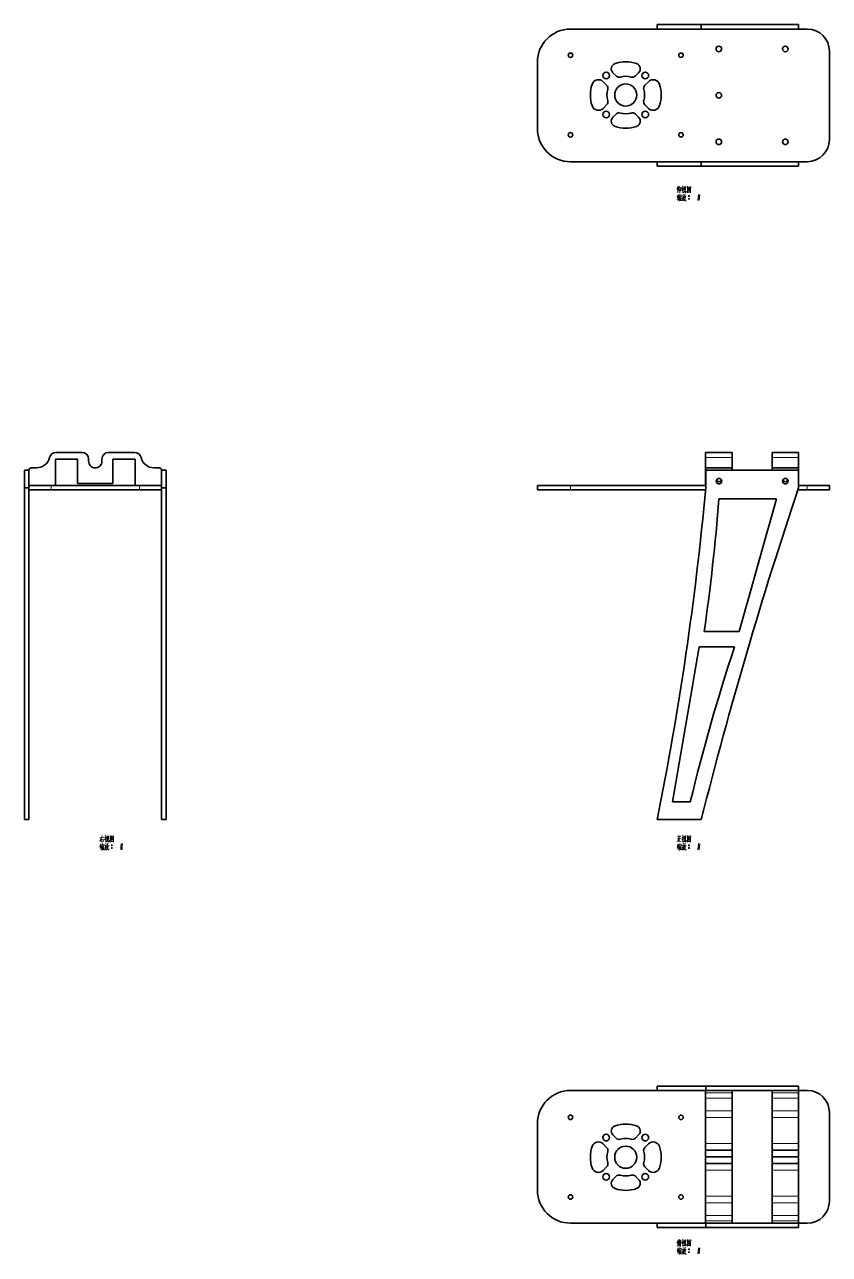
# Model space of a CAD drawing. Extents: x 165 to 1032, y 124 to 736.
# Drawn here: x 165 to 529, y 124 to 681 of the extents above; entities that cross this region are included whole.
import ezdxf

# ---------------------------------------------------------------- set-up
doc = ezdxf.new("R2010")
doc.units = 0

msp = doc.modelspace()

# ---------------------------------------------------------------- linework, layer by layer
at = {"color": 7, "lineweight": 35}
for p, q in [((411.75, 678.59), (518.91, 678.59)), ((470.94, 680.59), (450.94, 680.59)), ((470.94, 678.59), (450.94, 678.59)), ((514.94, 680.59), (470.94, 680.59)), ((514.61, 678.59), (470.94, 678.59)), ((528.91, 668.59), (528.91, 648.59)), ((528.91, 628.59), (528.91, 648.59)), ((411.75, 618.59), (450.94, 618.59)), ((470.94, 618.59), (450.94, 618.59)), ((514.94, 618.59), (470.94, 618.59)), ((470.94, 616.59), (450.94, 616.59)), ((514.94, 616.59), (470.94, 616.59)), ((514.94, 479.16), (472.94, 479.16)), ((164.72, 471.16), (164.72, 321.16)), ((166.72, 470.16), (166.72, 321.16)), ((176.72, 472.16), (196.72, 472.16)), ((176.72, 470.16), (196.72, 470.16)), ((216.72, 472.16), (196.72, 472.16)), ((216.72, 470.16), (196.72, 470.16)), ((226.72, 471.16), (226.72, 321.16)), ((228.72, 471.16), (228.72, 321.16)), ((411.75, 472.16), (472.94, 472.16)), ((411.75, 470.16), (472.85, 470.16)), ((504.91, 466.16), (478.91, 466.16)), ((470.94, 321.16), (450.94, 321.16)), ((472.94, 200.62), (450.94, 200.62)), ((514.94, 200.62), (472.94, 200.62)), ((411.75, 198.62), (472.87, 198.62)), ((514.94, 198.62), (472.94, 198.62)), ((528.91, 188.62), (528.91, 168.62)), ((528.91, 148.62), (528.91, 168.62)), ((411.75, 138.62), (472.94, 138.62)), ((472.94, 138.62), (450.94, 138.62)), ((472.94, 136.62), (450.94, 136.62)), ((514.94, 138.62), (472.94, 138.62)), ((514.94, 136.62), (472.94, 136.62))]:
    msp.add_line(p, q, dxfattribs=at)
at = {"color": 7, "lineweight": 35, "ltscale": 0.05}
for p, q in [((450.94, 680.59), (450.94, 678.59)), ((470.94, 680.59), (470.94, 678.59)), ((514.94, 680.59), (514.94, 678.59)), ((450.94, 618.59), (450.94, 616.59)), ((470.94, 618.59), (470.94, 616.59)), ((514.94, 618.59), (514.94, 616.59)), ((164.72, 479.16), (166.72, 479.16)), ((226.72, 479.16), (228.72, 479.16)), ((164.72, 471.16), (166.72, 471.16)), ((166.72, 472.16), (166.72, 470.16)), ((226.72, 472.16), (226.72, 470.16)), ((226.72, 471.16), (228.72, 471.16)), ((396.75, 472.16), (396.75, 470.16)), ((528.91, 472.16), (528.91, 470.16)), ((164.72, 321.16), (166.72, 321.16)), ((226.72, 321.16), (228.72, 321.16)), ((450.94, 198.62), (450.94, 200.62)), ((472.94, 198.62), (472.94, 200.62)), ((514.94, 198.62), (514.94, 200.62)), ((450.94, 136.62), (450.94, 138.62)), ((472.94, 136.62), (472.94, 138.62)), ((514.94, 136.62), (514.94, 138.62))]:
    msp.add_line(p, q, dxfattribs=at)
at = {"color": 7, "lineweight": 35, "ltscale": 0.375}
for p, q in [((396.75, 663.59), (396.75, 648.59)), ((396.75, 633.59), (396.75, 648.59)), ((396.75, 472.16), (411.75, 472.16)), ((396.75, 470.16), (411.75, 470.16)), ((396.75, 183.62), (396.75, 168.62)), ((396.75, 153.62), (396.75, 168.62))]:
    msp.add_line(p, q, dxfattribs=at)
at = {"color": 7, "lineweight": 35, "ltscale": 0.049798}
for p, q in [((430.93, 658.81), (432.34, 657.4)), ((441.16, 657.4), (442.56, 658.81)), ((432.34, 640.1), (430.93, 638.69)), ((442.56, 638.69), (441.16, 640.1))]:
    msp.add_line(p, q, dxfattribs=at)
at = {"color": 7, "lineweight": 35, "ltscale": 0.057486}
for p, q in [((428.1, 653.16), (426.47, 654.78)), ((447.02, 654.78), (445.4, 653.16)), ((426.47, 642.72), (428.1, 644.34)), ((445.4, 644.34), (447.02, 642.72)), ((426.47, 174.49), (428.1, 172.87)), ((445.4, 172.87), (447.02, 174.49)), ((428.1, 164.05), (426.47, 162.43)), ((447.02, 162.43), (445.4, 164.05))]:
    msp.add_line(p, q, dxfattribs=at)
at = {"color": 7, "lineweight": 35, "ltscale": 0.107257}
msp.add_line((514.61, 618.59), (518.91, 618.59), dxfattribs=at)
at = {"color": 7, "lineweight": 35, "ltscale": 0.25}
for p, q in [((178.72, 484.16), (188.72, 484.16)), ((214.72, 484.16), (204.72, 484.16)), ((166.72, 472.16), (176.72, 472.16)), ((166.72, 470.16), (176.72, 470.16)), ((216.72, 472.16), (226.72, 472.16)), ((216.72, 470.16), (226.72, 470.16)), ((518.91, 472.16), (528.91, 472.16)), ((518.91, 470.16), (528.91, 470.16))]:
    msp.add_line(p, q, dxfattribs=at)
at = {"color": 7, "lineweight": 35, "ltscale": 0.3}
for p, q in [((178.72, 484.16), (178.72, 472.16)), ((214.72, 484.16), (214.72, 472.16)), ((484.87, 487.16), (472.87, 487.16)), ((484.87, 480.16), (472.87, 480.16)), ((178.72, 472.16), (166.72, 472.16)), ((214.72, 472.16), (226.72, 472.16)), ((484.87, 198.62), (472.87, 198.62)), ((484.87, 171.64), (472.87, 171.64)), ((484.87, 168.62), (472.87, 168.62)), ((484.87, 165.59), (472.87, 165.59)), ((484.87, 138.62), (472.87, 138.62))]:
    msp.add_line(p, q, dxfattribs=at)
at = {"color": 7, "lineweight": 35, "ltscale": 0.295318}
for p, q in [((190.72, 487.16), (178.91, 487.16)), ((202.72, 487.16), (214.53, 487.16)), ((472.87, 174.62), (472.87, 186.43)), ((484.87, 174.62), (484.87, 186.43)), ((502.94, 174.62), (502.94, 186.43)), ((514.94, 174.62), (514.94, 186.43)), ((472.87, 162.62), (472.87, 150.8)), ((484.87, 162.62), (484.87, 150.8)), ((502.94, 162.62), (502.94, 150.8)), ((514.94, 162.62), (514.94, 150.8))]:
    msp.add_line(p, q, dxfattribs=at)
at = {"color": 7, "lineweight": 35, "ltscale": 0.275}
for p, q in [((188.72, 473.16), (188.72, 484.16)), ((204.72, 473.16), (204.72, 484.16))]:
    msp.add_line(p, q, dxfattribs=at)
at = {"color": 7, "lineweight": 35, "ltscale": 0.025}
for p, q in [((193.7, 484.16), (193.7, 483.16)), ((199.74, 484.16), (199.74, 483.16)), ((472.87, 480.16), (472.87, 479.16)), ((484.87, 480.16), (484.87, 479.16)), ((502.94, 480.16), (502.94, 479.16)), ((514.94, 480.16), (514.94, 479.16)), ((472.87, 198.62), (472.87, 197.62)), ((484.87, 198.62), (484.87, 197.62)), ((502.94, 198.62), (502.94, 197.62)), ((514.94, 198.62), (514.94, 197.62)), ((472.87, 139.62), (472.87, 138.62)), ((484.87, 139.62), (484.87, 138.62)), ((502.94, 139.62), (502.94, 138.62)), ((514.94, 139.62), (514.94, 138.62))]:
    msp.add_line(p, q, dxfattribs=at)
at = {"color": 7, "lineweight": 35, "ltscale": 0.058332}
for p, q in [((472.87, 487.16), (472.87, 484.82)), ((484.87, 487.16), (484.87, 484.82)), ((502.94, 487.16), (502.94, 484.82)), ((514.94, 487.16), (514.94, 484.82))]:
    msp.add_line(p, q, dxfattribs=at)
at = {"color": 7, "lineweight": 13, "ltscale": 0.3}
for p, q in [((484.87, 484.82), (472.87, 484.82)), ((484.87, 197.62), (472.87, 197.62)), ((484.87, 195.2), (472.87, 195.2)), ((484.87, 189.35), (472.87, 189.35)), ((484.87, 186.43), (472.87, 186.43)), ((484.87, 174.62), (472.87, 174.62)), ((484.87, 162.62), (472.87, 162.62)), ((484.87, 150.8), (472.87, 150.8)), ((484.87, 147.88), (472.87, 147.88)), ((484.87, 142.03), (472.87, 142.03)), ((484.87, 139.62), (472.87, 139.62))]:
    msp.add_line(p, q, dxfattribs=at)
at = {"color": 7, "lineweight": 35, "ltscale": 0.116664}
for p, q in [((472.87, 484.82), (472.87, 480.16)), ((484.87, 484.82), (484.87, 480.16)), ((502.94, 484.82), (502.94, 480.16)), ((514.94, 484.82), (514.94, 480.16))]:
    msp.add_line(p, q, dxfattribs=at)
at = {"color": 7, "lineweight": 35, "ltscale": 0.299999}
for p, q in [((514.94, 487.16), (502.94, 487.16)), ((514.94, 480.16), (502.94, 480.16)), ((514.94, 198.62), (502.94, 198.62)), ((514.94, 171.64), (502.94, 171.64)), ((514.94, 168.62), (502.94, 168.62)), ((514.94, 165.59), (502.94, 165.59)), ((514.94, 138.62), (502.94, 138.62))]:
    msp.add_line(p, q, dxfattribs=at)
at = {"color": 7, "lineweight": 13, "ltscale": 0.299999}
for p, q in [((514.94, 484.82), (502.94, 484.82)), ((514.94, 197.62), (502.94, 197.62)), ((514.94, 195.2), (502.94, 195.2)), ((514.94, 189.35), (502.94, 189.35)), ((514.94, 186.43), (502.94, 186.43)), ((514.94, 174.62), (502.94, 174.62)), ((514.94, 162.62), (502.94, 162.62)), ((514.94, 150.8), (502.94, 150.8)), ((514.94, 147.88), (502.94, 147.88)), ((514.94, 142.03), (502.94, 142.03)), ((514.94, 139.62), (502.94, 139.62))]:
    msp.add_line(p, q, dxfattribs=at)
at = {"color": 7, "lineweight": 35, "ltscale": 0.2}
for p, q in [((164.72, 471.16), (164.72, 479.16)), ((226.72, 471.16), (226.72, 479.16)), ((228.72, 471.16), (228.72, 479.16)), ((472.94, 479.16), (472.94, 471.16)), ((514.94, 471.16), (514.94, 479.16)), ((188.72, 473.16), (196.72, 473.16)), ((204.72, 473.16), (196.72, 473.16)), ((465.94, 329.16), (457.94, 329.16))]:
    msp.add_line(p, q, dxfattribs=at)
at = {"color": 7, "lineweight": 35, "ltscale": 0.175}
for p, q in [((166.72, 472.16), (166.72, 479.16)), ((166.72, 472.16), (166.72, 479.16)), ((226.72, 472.16), (226.72, 479.16)), ((472.87, 472.16), (472.87, 479.16)), ((514.94, 472.16), (514.94, 479.16))]:
    msp.add_line(p, q, dxfattribs=at)
at = {"color": 7, "lineweight": 35, "ltscale": 0.060305}
for p, q in [((167.72, 480.16), (170.13, 480.16)), ((472.87, 139.62), (472.87, 142.03)), ((484.87, 139.62), (484.87, 142.03)), ((502.94, 139.62), (502.94, 142.03)), ((514.94, 139.62), (514.94, 142.03))]:
    msp.add_line(p, q, dxfattribs=at)
at = {"color": 7, "lineweight": 35, "ltscale": 0.060306}
for p, q in [((225.72, 480.16), (223.31, 480.16)), ((472.87, 197.62), (472.87, 195.2)), ((484.87, 197.62), (484.87, 195.2)), ((502.94, 197.62), (502.94, 195.2)), ((514.94, 197.62), (514.94, 195.2))]:
    msp.add_line(p, q, dxfattribs=at)
at = {"color": 7, "lineweight": 13, "ltscale": 0.001678}
msp.add_line((472.94, 479.16), (472.87, 479.16), dxfattribs=at)
at = {"color": 7, "lineweight": 13, "ltscale": 0.05}
for p, q in [((176.72, 472.16), (176.72, 470.16)), ((216.72, 472.16), (216.72, 470.16)), ((411.75, 472.16), (411.75, 470.16)), ((518.91, 472.16), (518.91, 470.16))]:
    msp.add_line(p, q, dxfattribs=at)
at = {"color": 7, "lineweight": 35, "ltscale": 0.001678}
msp.add_line((472.94, 472.16), (472.87, 472.16), dxfattribs=at)
at = {"color": 7, "lineweight": 35, "ltscale": 0.107515}
msp.add_line((514.6, 470.16), (518.91, 470.16), dxfattribs=at)
at = {"color": 7, "lineweight": 35, "ltscale": 0.099139}
for p, q in [((514.94, 472.16), (518.91, 472.16)), ((514.94, 198.62), (518.91, 198.62)), ((514.94, 138.62), (518.91, 138.62))]:
    msp.add_line(p, q, dxfattribs=at)
at = {"color": 7, "lineweight": 35, "ltscale": 0.396048}
msp.add_line((488.11, 406.16), (472.26, 406.16), dxfattribs=at)
at = {"color": 7, "lineweight": 35, "ltscale": 0.4}
msp.add_line((485.94, 399.16), (469.94, 399.16), dxfattribs=at)
at = {"color": 7, "lineweight": 35, "ltscale": 0.146249}
for p, q in [((472.87, 195.2), (472.87, 189.35)), ((484.87, 195.2), (484.87, 189.35)), ((502.94, 195.2), (502.94, 189.35)), ((514.94, 195.2), (514.94, 189.35)), ((472.87, 147.88), (472.87, 142.03)), ((484.87, 147.88), (484.87, 142.03)), ((502.94, 147.88), (502.94, 142.03)), ((514.94, 147.88), (514.94, 142.03))]:
    msp.add_line(p, q, dxfattribs=at)
at = {"color": 7, "lineweight": 35, "ltscale": 0.451678}
msp.add_line((484.87, 198.62), (502.94, 198.62), dxfattribs=at)
at = {"color": 7, "lineweight": 35, "ltscale": 0.073124}
for p, q in [((472.87, 189.35), (472.87, 186.43)), ((484.87, 189.35), (484.87, 186.43)), ((502.94, 189.35), (502.94, 186.43)), ((514.94, 189.35), (514.94, 186.43))]:
    msp.add_line(p, q, dxfattribs=at)
at = {"color": 7, "lineweight": 35, "ltscale": 0.049797}
for p, q in [((432.34, 177.11), (430.93, 178.52)), ((442.56, 178.52), (441.16, 177.11)), ((430.93, 158.4), (432.34, 159.81)), ((441.16, 159.81), (442.56, 158.4))]:
    msp.add_line(p, q, dxfattribs=at)
at = {"color": 7, "lineweight": 35, "ltscale": 0.07444}
for p, q in [((472.87, 174.62), (472.87, 171.64)), ((484.87, 174.62), (484.87, 171.64)), ((502.94, 174.62), (502.94, 171.64)), ((514.94, 174.62), (514.94, 171.64)), ((472.87, 165.59), (472.87, 162.62)), ((484.87, 165.59), (484.87, 162.62)), ((502.94, 165.59), (502.94, 162.62)), ((514.94, 165.59), (514.94, 162.62))]:
    msp.add_line(p, q, dxfattribs=at)
at = {"color": 7, "lineweight": 35, "ltscale": 0.075563}
for p, q in [((472.87, 171.64), (472.87, 168.62)), ((472.87, 168.62), (472.87, 165.59)), ((484.87, 171.64), (484.87, 168.62)), ((484.87, 168.62), (484.87, 165.59)), ((502.94, 171.64), (502.94, 168.62)), ((502.94, 168.62), (502.94, 165.59)), ((514.94, 171.64), (514.94, 168.62)), ((514.94, 168.62), (514.94, 165.59))]:
    msp.add_line(p, q, dxfattribs=at)
at = {"color": 7, "lineweight": 35, "ltscale": 0.073125}
for p, q in [((472.87, 150.8), (472.87, 147.88)), ((484.87, 150.8), (484.87, 147.88)), ((502.94, 150.8), (502.94, 147.88)), ((514.94, 150.8), (514.94, 147.88))]:
    msp.add_line(p, q, dxfattribs=at)
at = {"color": 7, "lineweight": 13}
for points in [[(460.46, 607.5), (459.86, 606.21)], [(460.25, 604.46), (460.25, 605.68), (460.25, 606.94)], [(460.67, 606.8), (461.09, 607.33)], [(460.67, 606.94), (460.67, 605.37)], [(461.23, 606.98), (461.23, 605.68), (461.23, 604.35)], [(461.23, 606.77), (461.75, 606.84)], [(461.72, 605.37), (461.82, 607.08)], [(462.8, 606.8), (462.63, 606.31), (462.14, 605.58)], [(462.17, 606.59), (462.73, 606.66)], [(462.45, 607.47), (462.73, 607.05)], [(462.63, 606.31), (462.63, 604.53)], [(463.22, 607.43), (463.22, 605.75)], [(463.89, 607.26), (463.22, 607.19)], [(463.54, 606.84), (463.43, 605.79)], [(463.82, 605.68), (463.89, 607.36)], [(464.66, 607.47), (464.66, 606), (464.66, 604.49)], [(464.66, 607.43), (464.66, 606.03), (464.66, 604.63)], [(466.13, 607.29), (464.66, 607.15)], [(465.43, 607.01), (464.87, 606.21)], [(465.18, 606.45), (465.88, 605.72)], [(465.22, 606.66), (465.67, 606.73)], [(465.22, 605.96), (465.43, 606.24)], [(465.43, 606.24), (465.78, 606.87)], [(466.09, 604.67), (466.09, 606.03), (466.13, 607.43)], [(459.97, 601.27), (460.67, 601.66)], [(460.42, 602.71), (460, 602.57)], [(460.49, 603.72), (460.04, 602.64)], [(460.07, 601.94), (460.6, 602.11)], [(460.56, 602.95), (460.11, 601.94)], [(460.88, 602.43), (460.56, 601.94)], [(460.67, 605.37), (461.19, 605.89)], [(460.81, 603.41), (460.7, 602.85)], [(460.81, 603.27), (461.86, 603.41)], [(461.05, 602.99), (460.88, 602.43)], [(460.91, 602.5), (460.91, 600.78)], [(461.12, 602.71), (461.82, 602.81)], [(461.19, 603.9), (461.37, 603.51)], [(461.19, 602.29), (461.23, 600.89)], [(461.19, 602.18), (461.72, 602.25)], [(461.23, 601.62), (461.61, 601.69)], [(461.68, 601.13), (461.26, 601.06)], [(461.44, 602.74), (461.37, 602.18)], [(461.72, 605.37), (461.44, 605.72)], [(461.75, 602.36), (461.68, 600.96)], [(461.89, 603.51), (461.75, 603.06)], [(462.66, 603.13), (462.56, 602.22), (462.45, 601.8), (462.14, 600.92)], [(462.17, 603.06), (463.22, 603.2)], [(462.98, 602.64), (462.87, 601.8), (462.73, 600.96), (462.52, 601.24)], [(462.59, 602.46), (462.98, 602.53)], [(462.63, 606.14), (462.94, 605.82)], [(462.66, 603.97), (462.77, 603.41)], [(462.73, 604.53), (463.01, 604.81)], [(463.36, 601.38), (462.98, 600.85)], [(463.01, 604.81), (463.26, 605.16)], [(463.36, 602.64), (463.19, 602.08)], [(463.43, 605.79), (463.26, 605.16)], [(463.29, 602.39), (463.85, 600.96)], [(463.5, 603.27), (463.36, 602.64)], [(463.64, 602.01), (463.36, 601.38)], [(463.43, 602.88), (464.13, 603.02)], [(463.57, 604), (463.5, 603.27)], [(463.57, 604.81), (463.57, 605.89)], [(463.71, 604.7), (463.57, 604.81)], [(463.85, 602.95), (463.64, 602.01)], [(464.13, 604.7), (463.71, 604.7)], [(463.85, 600.96), (464.17, 600.96)], [(464.13, 605.33), (464.13, 604.7)], [(464.66, 604.74), (466.02, 604.84)], [(464.73, 605.54), (465.22, 605.96)], [(465.18, 605.37), (465.53, 604.98)], [(465.18, 603.09), (465.57, 603.09)], [(465.18, 601.83), (465.57, 601.83)], [(465.22, 603.2), (465.53, 603.2)], [(465.22, 602.95), (465.53, 602.95)], [(465.22, 601.94), (465.53, 601.94)], [(465.22, 601.69), (465.53, 601.69)], [(465.29, 605.75), (465.53, 605.47)], [(465.88, 605.72), (466.06, 605.75)], [(466.09, 604.56), (466.09, 604.67), (466.02, 604.84)], [(469.63, 603.83), (469.52, 602.43), (469.42, 601.03)], [(469.63, 603.09), (470.01, 603.09)], [(469.63, 601.83), (470.01, 601.83)], [(469.66, 603.2), (469.98, 603.2)], [(469.66, 602.95), (469.98, 602.95)], [(469.66, 601.94), (469.98, 601.94)], [(469.66, 601.69), (469.98, 601.69)], [(470.22, 603.83), (470.12, 602.43), (470.01, 601.03)], [(198.7, 311.39), (199.3, 312.34)], [(198.74, 312.93), (200.7, 313.14)], [(199.3, 312.34), (199.61, 313)], [(199.37, 312.41), (199.37, 310.83)], [(199.37, 312.09), (200.28, 312.2)], [(199.89, 313.98), (199.61, 313)], [(200.31, 312.3), (200.21, 311.22)], [(201.61, 313.21), (201.43, 312.72), (200.94, 311.99)], [(200.98, 313), (201.54, 313.07)], [(201.26, 313.88), (201.54, 313.46)], [(201.43, 312.72), (201.43, 310.94)], [(201.43, 312.55), (201.75, 312.23)], [(201.82, 311.22), (202.06, 311.57)], [(202.03, 313.84), (202.03, 312.16)], [(202.69, 313.67), (202.03, 313.6)], [(202.24, 312.2), (202.06, 311.57)], [(202.34, 313.25), (202.24, 312.2)], [(202.38, 311.22), (202.38, 312.3)], [(202.62, 312.09), (202.69, 313.77)], [(202.94, 311.74), (202.94, 311.11)], [(203.46, 313.88), (203.46, 312.41), (203.46, 310.9)], [(203.46, 313.84), (203.46, 312.44), (203.46, 311.04)], [(204.93, 313.7), (203.46, 313.56)], [(203.53, 311.95), (204.02, 312.37)], [(204.23, 313.42), (203.67, 312.62)], [(203.99, 312.86), (204.69, 312.13)], [(203.99, 311.78), (204.34, 311.39)], [(204.02, 313.07), (204.48, 313.14)], [(204.02, 312.37), (204.23, 312.65)], [(204.09, 312.16), (204.34, 311.88)], [(204.23, 312.65), (204.58, 313.28)], [(204.69, 312.13), (204.86, 312.16)], [(204.9, 311.08), (204.9, 312.44), (204.93, 313.84)], [(460.21, 313.6), (461.72, 313.67)], [(460.49, 312.79), (460.49, 311.22)], [(460.98, 313.6), (460.98, 312.44), (460.98, 311.25)], [(460.98, 312.48), (461.61, 312.55)], [(462.8, 313.21), (462.63, 312.72), (462.14, 311.99)], [(462.17, 313), (462.73, 313.07)], [(462.45, 313.88), (462.73, 313.46)], [(462.63, 312.72), (462.63, 310.94)], [(462.63, 312.55), (462.94, 312.23)], [(463.01, 311.22), (463.26, 311.57)], [(463.22, 313.84), (463.22, 312.16)], [(463.89, 313.67), (463.22, 313.6)], [(463.43, 312.2), (463.26, 311.57)], [(463.54, 313.25), (463.43, 312.2)], [(463.57, 311.22), (463.57, 312.3)], [(463.82, 312.09), (463.89, 313.77)], [(464.13, 311.74), (464.13, 311.11)], [(464.66, 313.88), (464.66, 312.41), (464.66, 310.9)], [(464.66, 313.84), (464.66, 312.44), (464.66, 311.04)], [(466.13, 313.7), (464.66, 313.56)], [(464.73, 311.95), (465.22, 312.37)], [(465.43, 313.42), (464.87, 312.62)], [(465.18, 312.86), (465.88, 312.13)], [(465.18, 311.78), (465.53, 311.39)], [(465.22, 313.07), (465.67, 313.14)], [(465.22, 312.37), (465.43, 312.65)], [(465.29, 312.16), (465.53, 311.88)], [(465.43, 312.65), (465.78, 313.28)], [(465.88, 312.13), (466.06, 312.16)], [(466.09, 311.08), (466.09, 312.44), (466.13, 313.84)], [(198.77, 307.68), (199.47, 308.07)], [(199.23, 309.12), (198.81, 308.98)], [(199.3, 310.13), (198.84, 309.05)], [(198.88, 308.35), (199.4, 308.52)], [(199.37, 309.36), (198.91, 308.35)], [(200.28, 311.22), (199.37, 311.11)], [(199.68, 308.84), (199.37, 308.35)], [(199.61, 309.82), (199.51, 309.26)], [(199.61, 309.68), (200.66, 309.82)], [(199.86, 309.4), (199.68, 308.84)], [(199.72, 308.91), (199.72, 307.19)], [(199.93, 309.12), (200.63, 309.22)], [(200, 310.31), (200.17, 309.92)], [(200, 308.7), (200.03, 307.3)], [(200, 308.59), (200.52, 308.66)], [(200.03, 308.03), (200.42, 308.1)], [(200.49, 307.54), (200.07, 307.47)], [(200.24, 309.15), (200.17, 308.59)], [(200.56, 308.77), (200.49, 307.37)], [(200.7, 309.92), (200.56, 309.47)], [(201.47, 309.54), (201.36, 308.63), (201.26, 308.21), (200.94, 307.33)], [(200.98, 309.47), (202.03, 309.61)], [(201.78, 309.05), (201.68, 308.21), (201.54, 307.37), (201.33, 307.65)], [(201.4, 308.87), (201.78, 308.94)], [(201.47, 310.38), (201.57, 309.82)], [(201.54, 310.94), (201.82, 311.22)], [(202.17, 307.79), (201.78, 307.26)], [(202.17, 309.05), (201.99, 308.49)], [(202.1, 308.8), (202.66, 307.37)], [(202.31, 309.68), (202.17, 309.05)], [(202.45, 308.42), (202.17, 307.79)], [(202.24, 309.29), (202.94, 309.43)], [(202.38, 310.41), (202.31, 309.68)], [(202.52, 311.11), (202.38, 311.22)], [(202.66, 309.36), (202.45, 308.42)], [(202.94, 311.11), (202.52, 311.11)], [(202.66, 307.37), (202.97, 307.37)], [(203.46, 311.15), (204.83, 311.25)], [(203.99, 309.5), (204.37, 309.5)], [(203.99, 308.24), (204.37, 308.24)], [(204.02, 309.61), (204.34, 309.61)], [(204.02, 309.36), (204.34, 309.36)], [(204.02, 308.35), (204.34, 308.35)], [(204.02, 308.1), (204.34, 308.1)], [(204.9, 310.97), (204.9, 311.08), (204.83, 311.25)], [(208.43, 310.24), (208.33, 308.84), (208.22, 307.44)], [(208.43, 309.5), (208.82, 309.5)], [(208.43, 308.24), (208.82, 308.24)], [(208.47, 309.61), (208.78, 309.61)], [(208.47, 309.36), (208.78, 309.36)], [(208.47, 308.35), (208.78, 308.35)], [(208.47, 308.1), (208.78, 308.1)], [(209.03, 310.24), (208.92, 308.84), (208.82, 307.44)], [(459.93, 311.18), (461.89, 311.29)], [(459.97, 307.68), (460.67, 308.07)], [(460.42, 309.12), (460, 308.98)], [(460.49, 310.13), (460.04, 309.05)], [(460.07, 308.35), (460.6, 308.52)], [(460.56, 309.36), (460.11, 308.35)], [(460.88, 308.84), (460.56, 308.35)], [(460.81, 309.82), (460.7, 309.26)], [(460.81, 309.68), (461.86, 309.82)], [(461.05, 309.4), (460.88, 308.84)], [(460.91, 308.91), (460.91, 307.19)], [(461.12, 309.12), (461.82, 309.22)], [(461.19, 310.31), (461.37, 309.92)], [(461.19, 308.7), (461.23, 307.3)], [(461.19, 308.59), (461.72, 308.66)], [(461.23, 308.03), (461.61, 308.1)], [(461.68, 307.54), (461.26, 307.47)], [(461.44, 309.15), (461.37, 308.59)], [(461.75, 308.77), (461.68, 307.37)], [(461.89, 309.92), (461.75, 309.47)], [(462.66, 309.54), (462.56, 308.63), (462.45, 308.21), (462.14, 307.33)], [(462.17, 309.47), (463.22, 309.61)], [(462.98, 309.05), (462.87, 308.21), (462.73, 307.37), (462.52, 307.65)], [(462.59, 308.87), (462.98, 308.94)], [(462.66, 310.38), (462.77, 309.82)], [(462.73, 310.94), (463.01, 311.22)], [(463.36, 307.79), (462.98, 307.26)], [(463.36, 309.05), (463.19, 308.49)], [(463.29, 308.8), (463.85, 307.37)], [(463.5, 309.68), (463.36, 309.05)], [(463.64, 308.42), (463.36, 307.79)], [(463.43, 309.29), (464.13, 309.43)], [(463.57, 310.41), (463.5, 309.68)], [(463.71, 311.11), (463.57, 311.22)], [(463.85, 309.36), (463.64, 308.42)], [(464.13, 311.11), (463.71, 311.11)], [(463.85, 307.37), (464.17, 307.37)], [(464.66, 311.15), (466.02, 311.25)], [(465.18, 309.5), (465.57, 309.5)], [(465.18, 308.24), (465.57, 308.24)], [(465.22, 309.61), (465.53, 309.61)], [(465.22, 309.36), (465.53, 309.36)], [(465.22, 308.35), (465.53, 308.35)], [(465.22, 308.1), (465.53, 308.1)], [(466.09, 310.97), (466.09, 311.08), (466.02, 311.25)], [(469.63, 310.24), (469.52, 308.84), (469.42, 307.44)], [(469.63, 309.5), (470.01, 309.5)], [(469.63, 308.24), (470.01, 308.24)], [(469.66, 309.61), (469.98, 309.61)], [(469.66, 309.36), (469.98, 309.36)], [(469.66, 308.35), (469.98, 308.35)], [(469.66, 308.1), (469.98, 308.1)], [(470.22, 310.24), (470.12, 308.84), (470.01, 307.44)], [(460.56, 131.29), (459.86, 129.68)], [(460.32, 130.62), (460.32, 129.4), (460.32, 128.14)], [(460.6, 128.87), (460.42, 128.24)], [(460.7, 129.5), (460.6, 128.87)], [(460.74, 130.8), (460.7, 129.5)], [(460.74, 130.55), (461.86, 130.73)], [(461.02, 129.92), (460.77, 129.47)], [(461.12, 130.45), (461.02, 129.92)], [(461.02, 129.92), (461.02, 128.17)], [(461.12, 131.25), (461.33, 130.76)], [(461.12, 129.75), (461.93, 129.89)], [(461.19, 129.5), (461.33, 129.08)], [(461.58, 128.14), (461.3, 128.59)], [(461.58, 130.55), (461.58, 129.36), (461.58, 128.14)], [(462.8, 130.52), (462.63, 130.03), (462.14, 129.29)], [(462.17, 130.31), (462.73, 130.38)], [(462.45, 131.18), (462.73, 130.76)], [(462.63, 130.03), (462.63, 128.24)], [(462.63, 129.85), (462.94, 129.54)], [(462.73, 128.24), (463.01, 128.52)], [(463.01, 128.52), (463.26, 128.87)], [(463.22, 131.15), (463.22, 129.47)], [(463.89, 130.97), (463.22, 130.9)], [(463.43, 129.5), (463.26, 128.87)], [(463.54, 130.55), (463.43, 129.5)], [(463.57, 128.52), (463.57, 129.61)], [(463.71, 128.42), (463.57, 128.52)], [(464.13, 128.42), (463.71, 128.42)], [(463.82, 129.4), (463.89, 131.08)], [(464.13, 129.05), (464.13, 128.42)], [(464.66, 131.18), (464.66, 129.71), (464.66, 128.21)], [(464.66, 131.15), (464.66, 129.75), (464.66, 128.35)], [(466.13, 131.01), (464.66, 130.87)], [(464.66, 128.45), (466.02, 128.56)], [(464.73, 129.26), (465.22, 129.68)], [(465.43, 130.73), (464.87, 129.92)], [(465.18, 130.17), (465.88, 129.43)], [(465.18, 129.08), (465.53, 128.7)], [(465.22, 130.38), (465.67, 130.45)], [(465.22, 129.68), (465.43, 129.96)], [(465.29, 129.47), (465.53, 129.19)], [(465.43, 129.96), (465.78, 130.59)], [(465.88, 129.43), (466.06, 129.47)], [(466.09, 128.28), (466.09, 128.38), (466.02, 128.56)], [(466.09, 128.38), (466.09, 129.75), (466.13, 131.15)], [(459.97, 124.99), (460.67, 125.37)], [(460.42, 126.42), (460, 126.28)], [(460.49, 127.44), (460.04, 126.35)], [(460.07, 125.65), (460.6, 125.83)], [(460.56, 126.67), (460.11, 125.65)], [(460.88, 126.14), (460.56, 125.65)], [(460.81, 127.12), (460.7, 126.56)], [(460.81, 126.98), (461.86, 127.12)], [(461.05, 126.7), (460.88, 126.14)], [(460.91, 126.21), (460.91, 124.5)], [(461.12, 126.42), (461.82, 126.53)], [(461.19, 127.61), (461.37, 127.23)], [(461.19, 126), (461.23, 124.6)], [(461.19, 125.9), (461.72, 125.97)], [(461.23, 125.34), (461.61, 125.41)], [(461.68, 124.85), (461.26, 124.78)], [(461.44, 126.46), (461.37, 125.9)], [(461.75, 126.07), (461.68, 124.67)], [(461.89, 127.23), (461.75, 126.77)], [(462.66, 126.84), (462.56, 125.93), (462.45, 125.51), (462.14, 124.64)], [(462.17, 126.77), (463.22, 126.91)], [(462.98, 126.35), (462.87, 125.51), (462.73, 124.67), (462.52, 124.95)], [(462.59, 126.18), (462.98, 126.25)], [(462.66, 127.68), (462.77, 127.12)], [(463.36, 125.09), (462.98, 124.57)], [(463.36, 126.35), (463.19, 125.79)], [(463.29, 126.11), (463.85, 124.67)], [(463.5, 126.98), (463.36, 126.35)], [(463.64, 125.72), (463.36, 125.09)], [(463.43, 126.6), (464.13, 126.74)], [(463.57, 127.72), (463.5, 126.98)], [(463.85, 126.67), (463.64, 125.72)], [(463.85, 124.67), (464.17, 124.67)], [(465.18, 126.81), (465.57, 126.81)], [(465.18, 125.55), (465.57, 125.55)], [(465.22, 126.91), (465.53, 126.91)], [(465.22, 126.67), (465.53, 126.67)], [(465.22, 125.65), (465.53, 125.65)], [(465.22, 125.41), (465.53, 125.41)], [(469.63, 127.54), (469.52, 126.14), (469.42, 124.74)], [(469.63, 126.81), (470.01, 126.81)], [(469.63, 125.55), (470.01, 125.55)], [(469.66, 126.91), (469.98, 126.91)], [(469.66, 126.67), (469.98, 126.67)], [(469.66, 125.65), (469.98, 125.65)], [(469.66, 125.41), (469.98, 125.41)], [(470.22, 127.54), (470.12, 126.14), (470.01, 124.74)]]:
    msp.add_lwpolyline(points, dxfattribs=at)
for points in [[(465.29, 602.88), (465.46, 602.88), (465.57, 602.99), (465.57, 603.16), (465.46, 603.27), (465.29, 603.27), (465.18, 603.16), (465.18, 602.99)], [(465.29, 601.62), (465.46, 601.62), (465.57, 601.73), (465.57, 601.9), (465.46, 602.01), (465.29, 602.01), (465.18, 601.9), (465.18, 601.73)], [(469.73, 602.88), (469.91, 602.88), (470.01, 602.99), (470.01, 603.16), (469.91, 603.27), (469.73, 603.27), (469.63, 603.16), (469.63, 602.99)], [(469.73, 601.62), (469.91, 601.62), (470.01, 601.73), (470.01, 601.9), (469.91, 602.01), (469.73, 602.01), (469.63, 601.9), (469.63, 601.73)], [(204.09, 309.29), (204.27, 309.29), (204.37, 309.4), (204.37, 309.57), (204.27, 309.68), (204.09, 309.68), (203.99, 309.57), (203.99, 309.4)], [(204.09, 308.03), (204.27, 308.03), (204.37, 308.14), (204.37, 308.31), (204.27, 308.42), (204.09, 308.42), (203.99, 308.31), (203.99, 308.14)], [(208.54, 309.29), (208.71, 309.29), (208.82, 309.4), (208.82, 309.57), (208.71, 309.68), (208.54, 309.68), (208.43, 309.57), (208.43, 309.4)], [(208.54, 308.03), (208.71, 308.03), (208.82, 308.14), (208.82, 308.31), (208.71, 308.42), (208.54, 308.42), (208.43, 308.31), (208.43, 308.14)], [(465.29, 309.29), (465.46, 309.29), (465.57, 309.4), (465.57, 309.57), (465.46, 309.68), (465.29, 309.68), (465.18, 309.57), (465.18, 309.4)], [(465.29, 308.03), (465.46, 308.03), (465.57, 308.14), (465.57, 308.31), (465.46, 308.42), (465.29, 308.42), (465.18, 308.31), (465.18, 308.14)], [(469.73, 309.29), (469.91, 309.29), (470.01, 309.4), (470.01, 309.57), (469.91, 309.68), (469.73, 309.68), (469.63, 309.57), (469.63, 309.4)], [(469.73, 308.03), (469.91, 308.03), (470.01, 308.14), (470.01, 308.31), (469.91, 308.42), (469.73, 308.42), (469.63, 308.31), (469.63, 308.14)], [(465.29, 126.6), (465.46, 126.6), (465.57, 126.7), (465.57, 126.88), (465.46, 126.98), (465.29, 126.98), (465.18, 126.88), (465.18, 126.7)], [(465.29, 125.34), (465.46, 125.34), (465.57, 125.44), (465.57, 125.62), (465.46, 125.72), (465.29, 125.72), (465.18, 125.62), (465.18, 125.44)], [(469.73, 126.6), (469.91, 126.6), (470.01, 126.7), (470.01, 126.88), (469.91, 126.98), (469.73, 126.98), (469.63, 126.88), (469.63, 126.7)], [(469.73, 125.34), (469.91, 125.34), (470.01, 125.44), (470.01, 125.62), (469.91, 125.72), (469.73, 125.72), (469.63, 125.62), (469.63, 125.44)]]:
    msp.add_lwpolyline(points, close=True, dxfattribs=at)
at = {"color": 7, "lineweight": 35}
for centre, radius in [((411.75, 666.75), 1), ((461.75, 666.75), 1), ((478.87, 669.59), 1.25), ((508.94, 669.59), 1.25), ((508.94, 669.59), 1.25), ((427.91, 657.59), 1.5), ((445.59, 657.59), 1.5), ((436.75, 648.75), 5), ((478.87, 648.59), 1.25), ((427.91, 639.91), 1.5), ((445.59, 639.91), 1.5), ((411.75, 630.75), 1), ((461.75, 630.75), 1), ((478.87, 627.59), 1.25), ((478.87, 627.59), 1.25), ((508.94, 627.59), 1.25), ((508.94, 627.59), 1.25), ((478.94, 474.16), 1.25), ((508.94, 474.16), 1.25), ((411.75, 186.46), 1), ((461.75, 186.46), 1), ((427.91, 177.3), 1.5), ((445.59, 177.3), 1.5), ((436.75, 168.46), 5), ((427.91, 159.62), 1.5), ((445.59, 159.62), 1.5), ((411.75, 150.46), 1), ((461.75, 150.46), 1)]:
    msp.add_circle(centre, radius, dxfattribs=at)
for centre, radius, start, end in [((411.75, 663.59), 15, 90, 180), ((518.91, 668.59), 10, 0, 90), ((478.87, 669.59), 1.25, 315, 135), ((432.7, 660.58), 2.5, 108.8961, 225), ((436.75, 648.75), 15, 71.1039, 108.8961), ((440.8, 660.58), 2.5, 315, 71.1039), ((433.75, 658.81), 2, 225, 286.5631), ((436.75, 648.75), 8.5, 73.4369, 106.5631), ((439.74, 658.81), 2, 253.4369, 315), ((436.75, 648.75), 16, 162.4864, 197.5136), ((424.35, 652.66), 3, 45, 162.4864), ((426.68, 651.74), 2, 343.4369, 45), ((436.75, 648.75), 8.5, 163.4369, 196.5631), ((446.81, 651.74), 2, 135, 196.5631), ((436.75, 648.75), 8.5, 343.4369, 16.5631), ((449.15, 652.66), 3, 17.5136, 135), ((436.75, 648.75), 16, 342.4864, 17.5136), ((426.68, 645.76), 2, 315, 16.5631), ((446.81, 645.76), 2, 163.4369, 225), ((424.35, 644.84), 3, 197.5136, 315), ((433.75, 638.69), 2, 73.4369, 135), ((436.75, 648.75), 8.5, 253.4369, 286.5631), ((439.74, 638.69), 2, 45, 106.5631), ((449.15, 644.84), 3, 225, 342.4864), ((432.7, 636.92), 2.5, 135, 251.1039), ((436.75, 648.75), 15, 251.1039, 288.8961), ((440.8, 636.92), 2.5, 288.8961, 45), ((411.75, 633.59), 15, 180, 270), ((518.91, 628.59), 10, 270, 0), ((170.13, 486.16), 6, 270, 347.1593), ((178.91, 484.16), 3, 90, 167.1593), ((190.7, 484.16), 3, 360, 89.5723), ((202.74, 484.16), 3, 90.4277, 180), ((214.53, 484.16), 3, 12.8407, 90), ((223.31, 486.16), 6, 192.8407, 270), ((167.72, 479.16), 1, 90, 180), ((196.7, 483.16), 3, 180, 270.4303), ((196.74, 483.16), 3, 269.5697, 360), ((225.72, 479.16), 1, 0, 90), ((478.87, 475.16), 1.25, 207.4736, 340.2048), ((508.94, 475.16), 1.25, 203.5781, 336.4218), ((-931.91, 600.6), 1410.8, 348.57581, 354.73577), ((2453.77, -179.02), 2044.94, 161.46142, 165.84232), ((-438.18, 537.34), 919.84, 351.8007, 355.56154), ((61412.15, -16622.42), 63259.08, 164.3276169, 164.3840615), ((21883.94, -3307.84), 21732.49, 170.178794, 170.366037), ((1377.53, 106.56), 938.37, 161.83152, 166.27777), ((411.75, 183.62), 15, 90, 180), ((518.91, 188.62), 10, 360, 90), ((432.7, 180.29), 2.5, 108.8961, 225), ((436.75, 168.46), 15, 71.1039, 108.8961), ((440.8, 180.29), 2.5, 315, 71.1039), ((436.75, 168.46), 16, 162.4864, 197.5136), ((424.35, 172.37), 3, 45, 162.4864), ((426.68, 171.45), 2, 343.4369, 45), ((433.75, 178.52), 2, 225, 286.5631), ((436.75, 168.46), 8.5, 73.4369, 106.5631), ((439.74, 178.52), 2, 253.4369, 315), ((446.81, 171.45), 2, 135, 196.5631), ((449.15, 172.37), 3, 17.5136, 135), ((436.75, 168.46), 16, 342.4864, 17.5136), ((436.75, 168.46), 8.5, 163.4369, 196.5631), ((436.75, 168.46), 8.5, 343.4369, 16.5631), ((424.35, 164.55), 3, 197.5136, 315), ((426.68, 165.47), 2, 315, 16.5631), ((446.81, 165.47), 2, 163.4369, 225), ((449.15, 164.55), 3, 225, 342.4864), ((432.7, 156.63), 2.5, 135, 251.1039), ((433.75, 158.4), 2, 73.4369, 135), ((436.75, 168.46), 8.5, 253.4369, 286.5631), ((439.74, 158.4), 2, 45, 106.5631), ((440.8, 156.63), 2.5, 288.8961, 45), ((411.75, 153.62), 15, 180, 270), ((436.75, 168.46), 15, 251.1039, 288.8961), ((518.91, 148.62), 10, 270, 360)]:
    msp.add_arc(centre, radius, start, end, dxfattribs=at)

doc.saveas('drawing.dxf')
